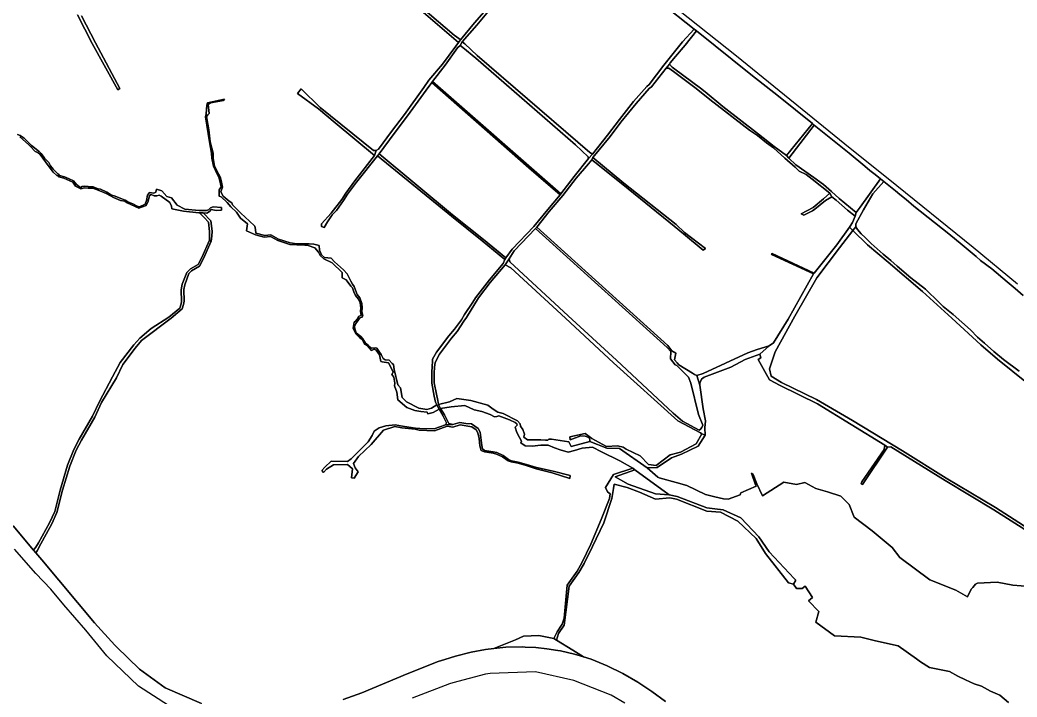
# Model space of a CAD drawing. Extents: x 548434 to 553028, y 1835063 to 1842282.
# Drawn here: x 549653 to 550868, y 1840536 to 1841361 of the extents above; entities that cross this region are included whole.
import ezdxf

# ---------------------------------------------------------------- set-up
doc = ezdxf.new("R2010")
doc.units = 0
doc.layers.add('Level 16', color=7, linetype='Continuous')
doc.layers.add('Level 23', color=7, linetype='Continuous')

msp = doc.modelspace()

# ---------------------------------------------------------------- linework, layer by layer
at = {"layer": 'Level 16'}
for points in [[(549590.34, 1842080.72), (549689.33, 1842000), (549743.71, 1841954.97), (549853.1, 1841859.96), (550014.42, 1841724.51), (550204.08, 1841572.5), (550314.6, 1841485.03), (550337.63, 1841466.92), (550526.39, 1841317.04), (550664.92, 1841204.56), (550710.99, 1841167.64), (550814.61, 1841084.02), (550868.57, 1841039.41)], [(550875.8, 1841025.12), (550865.81, 1841033.63), (550856.26, 1841041.61), (550837.33, 1841057.66), (550823.72, 1841067.68), (550818.3, 1841072.57), (550801.44, 1841086.83), (550784.87, 1841100.27), (550742.25, 1841134.03), (550733.09, 1841142.27), (550725.13, 1841148.35), (550719.84, 1841152.82), (550705.92, 1841163.92), (550701.64, 1841167.37), (550695.25, 1841172.62), (550688.88, 1841177.54), (550682.68, 1841182.55), (550663.5, 1841198.58), (550620.94, 1841232.83), (550618.67, 1841234.77), (550577.45, 1841267.99), (550543.92, 1841294.53), (550477.61, 1841347.61), (550474.79, 1841349.81), (550310.66, 1841479.88)]]:
    msp.add_lwpolyline(points, dxfattribs=at)
at = {"layer": 'Level 23'}
for points in [[(549590.34, 1842080.72), (549689.33, 1842000), (549743.71, 1841954.97), (549853.1, 1841859.96), (550014.42, 1841724.51), (550204.08, 1841572.5), (550314.6, 1841485.03), (550337.63, 1841466.92), (550526.39, 1841317.04), (550664.92, 1841204.56), (550710.99, 1841167.64), (550814.61, 1841084.02), (550868.57, 1841039.41)], [(550875.8, 1841025.12), (550865.81, 1841033.63), (550856.26, 1841041.61), (550837.33, 1841057.66), (550823.72, 1841067.68), (550818.3, 1841072.57), (550801.44, 1841086.83), (550784.87, 1841100.27), (550742.25, 1841134.03), (550733.09, 1841142.27), (550725.13, 1841148.35), (550719.84, 1841152.82), (550705.92, 1841163.92), (550701.64, 1841167.37), (550695.25, 1841172.62), (550688.88, 1841177.54), (550682.68, 1841182.55), (550663.5, 1841198.58), (550620.94, 1841232.83), (550618.67, 1841234.77), (550577.45, 1841267.99), (550543.92, 1841294.53), (550477.61, 1841347.61), (550474.79, 1841349.81), (550310.66, 1841479.88)], [(550107.83, 1841401.95), (550187.46, 1841333.35), (550184.16, 1841329.12), (550167.86, 1841307.06), (550151.46, 1841287.42), (550145.21, 1841278.44), (550121.52, 1841245.54), (550105.97, 1841224.96), (550090.08, 1841203.52), (550087.24, 1841201.74), (550084.07, 1841201.95), (550018.69, 1841254.16), (549995.62, 1841277.14), (549991.16, 1841271.21), (550017.04, 1841252.42), (550037.08, 1841235.65), (550085.29, 1841195.6), (550061.1, 1841164.91), (550049.96, 1841149.87), (550045.11, 1841142.28), (550032.16, 1841125.64), (550020.53, 1841112.37), (550020.62, 1841109.21), (550023.88, 1841107.9), (550027.74, 1841114.93), (550033.44, 1841123.57), (550038.89, 1841128.53), (550047.23, 1841140.73), (550052.05, 1841148.76), (550063.23, 1841163.41), (550088.77, 1841195.33), (550179.03, 1841121.82), (550216.44, 1841091.66), (550243.83, 1841069.12), (550241.84, 1841064.3), (550225.34, 1841044.15), (550208.21, 1841022.2), (550204.8, 1841016.93), (550194.58, 1841001.93), (550191.29, 1840995.65), (550182.45, 1840984.18), (550175.61, 1840975.97), (550160.85, 1840955.95), (550155.98, 1840947.35), (550155.92, 1840944.55), (550155.28, 1840939.11), (550154.82, 1840931.2), (550155.16, 1840918.24), (550158, 1840902.46), (550159.56, 1840895.12), (550161.18, 1840891.74), (550154.38, 1840887.73), (550148.89, 1840886.33), (550138.95, 1840887.96), (550124.07, 1840895.7), (550118.79, 1840900.67), (550116.7, 1840912.47), (550113.54, 1840916.31), (550108.91, 1840934.86), (550108.3, 1840940.97), (550106.59, 1840942.34), (550103.07, 1840946.28), (550098.22, 1840946.52), (550095.57, 1840948.32), (550093.15, 1840953.07), (550091.25, 1840956.09), (550087.77, 1840961.12), (550086.29, 1840961.41), (550081.49, 1840960.96), (550077.5, 1840964.57), (550074.31, 1840966.99), (550071, 1840972.28), (550068.24, 1840975.06), (550063.05, 1840979.14), (550062.21, 1840980.66), (550061.03, 1840984.59), (550060.86, 1840987.14), (550062.25, 1840990.95), (550064.62, 1840994.18), (550067.09, 1840997.91), (550069.92, 1840998.6), (550070.5, 1841000), (550070.77, 1841000.66), (550069.68, 1841005.12), (550069.94, 1841010.25), (550069.84, 1841015.51), (550067.34, 1841022.32), (550064.01, 1841026.37), (550060.26, 1841036), (550058.25, 1841038.83), (550056.07, 1841042.45), (550051.91, 1841051.6), (550047.23, 1841056.53), (550036.55, 1841066.14), (550032.38, 1841070.45), (550024.14, 1841071.55), (550020.67, 1841074.77), (550018.03, 1841080.28), (550017.75, 1841086.14), (550011.32, 1841087.67), (550005.52, 1841088.24), (550000, 1841088.24), (549990.43, 1841088.24), (549982.26, 1841089.2), (549967.95, 1841093.77), (549958.61, 1841099.16), (549951.32, 1841098.32), (549940.65, 1841101.22), (549940.06, 1841105.69), (549939.12, 1841109.69), (549932.48, 1841115.99), (549927.72, 1841120.12), (549921.88, 1841125.78), (549912.15, 1841135.7), (549911.39, 1841137.95), (549907.82, 1841139.93), (549900.73, 1841146.23), (549898, 1841151.46), (549900.06, 1841157.02), (549898.18, 1841165.25), (549896.82, 1841169.75), (549894.89, 1841173.51), (549890.29, 1841182.75), (549888.56, 1841192.65), (549888.5, 1841198.44), (549885.01, 1841212.56), (549883.27, 1841227.07), (549880.22, 1841243.12), (549882.09, 1841245.27), (549883.51, 1841246.94), (549882.53, 1841257.97), (549885.37, 1841259.76), (549901.26, 1841262.65), (549902.11, 1841264.38), (549881.58, 1841260.11), (549880.69, 1841257.13), (549880.07, 1841246.35), (549879.15, 1841243.02), (549883.83, 1841212.39), (549886.54, 1841198.43), (549886.85, 1841192.38), (549888.96, 1841182.78), (549893.44, 1841172.9), (549895.26, 1841169.35), (549896.77, 1841164.87), (549898.04, 1841157.69), (549895.75, 1841153.94), (549895.76, 1841146.24), (549898.07, 1841145.35), (549905.69, 1841138.3), (549910.04, 1841133.31), (549916.81, 1841126.57), (549921.88, 1841119.28), (549930.39, 1841112.56), (549929.23, 1841103.76), (549939.93, 1841098.97), (549950.55, 1841096.27), (549958.2, 1841096.97), (549967.38, 1841092.06), (549981.75, 1841087.42), (549990.48, 1841087.05), (550000, 1841086.47), (550004.34, 1841086.21), (550012.4, 1841083.39), (550016.79, 1841077.88), (550018.82, 1841073.96), (550023.48, 1841069.68), (550033.6, 1841064.89), (550045.68, 1841053.02), (550045.64, 1841046.68), (550050.42, 1841044.17), (550056.13, 1841036.6), (550058.1, 1841034.29), (550060.11, 1841029.43), (550061.9, 1841024.92), (550065.44, 1841020.45), (550067.58, 1841015.98), (550068.41, 1841010.14), (550067.92, 1841005.49), (550068.78, 1841000.9), (550066.56, 1841000), (550065.74, 1840999.67), (550064.4, 1840996.62), (550062.11, 1840993.91), (550060.25, 1840992.52), (550059.08, 1840985.25), (550062.17, 1840978.33), (550066.97, 1840974.08), (550069.99, 1840971.55), (550073.04, 1840965.95), (550076.74, 1840963.73), (550081.6, 1840958.1), (550084.76, 1840959.72), (550087.31, 1840958.66), (550091.17, 1840952.63), (550092.97, 1840944.49), (550094.36, 1840944.46), (550102.36, 1840942.99), (550104.45, 1840938.44), (550107.88, 1840931.87), (550106.2, 1840928.7), (550108.73, 1840925.48), (550109.96, 1840918.48), (550109.47, 1840915.05), (550112.35, 1840907.48), (550113.57, 1840897.93), (550124.61, 1840888.74), (550134.24, 1840885.14), (550141.68, 1840883.86), (550149.42, 1840882.88), (550150.21, 1840880.78), (550156.55, 1840882.38), (550163.76, 1840886.51), (550168.78, 1840878.25), (550172.68, 1840869.77), (550171.75, 1840867.31), (550157.89, 1840862.6), (550140.52, 1840863.18), (550134.88, 1840863.61), (550119.26, 1840865.68), (550110.48, 1840867.47), (550099.1, 1840866.47), (550090.68, 1840863.84), (550084.61, 1840859.61), (550082.36, 1840854.56), (550077.29, 1840846.79), (550056.55, 1840826.15), (550052.18, 1840823), (550032.44, 1840823.07), (550024.66, 1840815.99), (550020.8, 1840811.71), (550022.98, 1840809.61), (550026.79, 1840813.44), (550034.98, 1840818.65), (550052.3, 1840819), (550058.37, 1840814.01), (550056.89, 1840802.82), (550060.24, 1840802.56), (550065.07, 1840810.27), (550061.42, 1840814.92), (550059.42, 1840820.58), (550065.47, 1840828.8), (550080.97, 1840843.73), (550095.91, 1840861.08), (550109.98, 1840865.29), (550118.36, 1840863.83), (550134.56, 1840862.11), (550139.73, 1840860.82), (550158.3, 1840860.38), (550173.8, 1840865.96), (550180.71, 1840864.81), (550189.31, 1840867.43), (550203.58, 1840864.91), (550209.03, 1840861.28), (550211.01, 1840857.61), (550212.52, 1840851.04), (550213.33, 1840841.98), (550214.98, 1840836.32), (550219.16, 1840834.71), (550229.74, 1840832.8), (550233.91, 1840831.88), (550241.06, 1840828.36), (550247.9, 1840823.6), (550251.66, 1840822.61), (550260.27, 1840820.89), (550270.02, 1840818.04), (550282.01, 1840814.07), (550301.42, 1840808.88), (550323.31, 1840802.29), (550323.73, 1840805.7), (550302.77, 1840810.89), (550282.35, 1840815.58), (550270.43, 1840819.17), (550260.27, 1840821.94), (550251.87, 1840823.61), (550248.57, 1840825.33), (550241.76, 1840830.01), (550234.26, 1840833.71), (550229.71, 1840834.71), (550219.23, 1840836.34), (550216.91, 1840838.24), (550216.1, 1840842.32), (550213.89, 1840858.39), (550211.42, 1840863), (550203.32, 1840868.88), (550196.29, 1840869.33), (550189.13, 1840870.27), (550180.46, 1840867.91), (550175.59, 1840869.06), (550170.5, 1840879.58), (550165.66, 1840887.34), (550178.49, 1840889.64), (550195.17, 1840890.94), (550206.4, 1840885.78), (550215.99, 1840883.72), (550225.93, 1840879.99), (550231.26, 1840877.16), (550234.03, 1840877.58), (550236.68, 1840878.54), (550249.7, 1840873.79), (550256.33, 1840870.49), (550258.53, 1840868.62), (550258.91, 1840867.06), (550256.67, 1840864.63), (550258.59, 1840858.32), (550261.66, 1840851.89), (550264.35, 1840847.4), (550263.28, 1840845.53), (550268.61, 1840842.11), (550277.12, 1840841.5), (550287.9, 1840842.88), (550296.58, 1840842.85), (550304.42, 1840839.49), (550311.34, 1840836.99), (550321.2, 1840834.19), (550328.67, 1840836.26), (550338.29, 1840839.11), (550350.72, 1840840.45), (550361.91, 1840834.64), (550384.15, 1840823.66), (550399.78, 1840814.75), (550376.54, 1840806.95), (550366.74, 1840791.1), (550368.97, 1840786.02), (550372.39, 1840783.52), (550371.65, 1840777.81), (550361.3, 1840752.18), (550348.65, 1840722.18), (550338.08, 1840699.97), (550332.2, 1840689.16), (550320.01, 1840672.07), (550316.04, 1840632.04), (550313.89, 1840624.41), (550307.82, 1840615.19), (550303.63, 1840607.16), (550285.29, 1840610.63), (550266.6, 1840609.77), (550256.88, 1840605.53), (550230.3259, 1840594.9555), (550220.4845, 1840593.9068), (550202.7393, 1840590.5663), (550183.7614, 1840585.7051), (550170.8461, 1840581.7159), (550162.8043, 1840578.9917), (550124.8228, 1840564.2321), (550069.7013, 1840541.1039), (550047.0476, 1840532.6705)], [(550226.16, 1841374.21), (550209.83, 1841354.61), (550192.12, 1841334.26), (550189.68, 1841329.67), (550186.32, 1841326.92), (550171.26, 1841305.97), (550155.65, 1841285.86), (550154.99, 1841284.6), (550147.91, 1841275.49), (550125.35, 1841244.04), (550108.99, 1841222.4), (550090.79, 1841197.82), (550088.77, 1841195.33), (550063.23, 1841163.41), (550052.05, 1841148.76), (550047.23, 1841140.73), (550038.89, 1841128.53), (550033.44, 1841123.57), (550027.74, 1841114.93), (550023.88, 1841107.9), (550020.62, 1841109.21), (550020.53, 1841112.37), (550032.16, 1841125.64), (550045.11, 1841142.28), (550049.96, 1841149.87), (550061.1, 1841164.91), (550085.29, 1841195.6), (550087.24, 1841201.74), (550090.08, 1841203.52), (550105.97, 1841224.96), (550121.52, 1841245.54), (550145.21, 1841278.44), (550151.46, 1841287.42), (550167.86, 1841307.06), (550184.16, 1841329.12), (550187.46, 1841333.35), (550189.88, 1841336.6), (550206.82, 1841357.53), (550232.99, 1841387.6)], [(550232.99, 1841387.6), (550206.82, 1841357.53), (550189.88, 1841336.6), (550188.05, 1841338.23), (550182.37, 1841342.51), (550133.05, 1841384.04)], [(549728.17, 1841366.1), (549745.16, 1841332.96), (549774.92, 1841277.55), (549772.3, 1841275.61), (549740.97, 1841332.16), (549723.06, 1841367.32)], [(549723.06, 1841367.32), (549740.97, 1841332.16), (549772.3, 1841275.61), (549774.92, 1841277.55), (549745.16, 1841332.96), (549728.17, 1841366.1)], [(549652.73, 1841218.43), (549663.29, 1841209.12), (549666.04, 1841206.53), (549671.62, 1841200.51), (549674.98, 1841199.52), (549677.77, 1841196.96), (549687.51, 1841183.57), (549693.69, 1841175.43), (549697.97, 1841171.55), (549699.77, 1841170.81), (549700.6, 1841169.53), (549706.63, 1841168.24), (549717.33, 1841163.24), (549720.86, 1841158.56), (549727.06, 1841154.91), (549731.7, 1841156.38), (549736.09, 1841155.79), (549741.82, 1841155.91), (549750.55, 1841152.65), (549757.89, 1841149.47), (549766.88, 1841144.39), (549775.45, 1841140.99), (549780.68, 1841139.94), (549783.51, 1841137.9), (549798.1, 1841131.46), (549806.88, 1841134.92), (549809.14, 1841140.28), (549810.85, 1841147.09), (549812.76, 1841148.04), (549816.77, 1841146.43), (549819.68, 1841146.5), (549822.74, 1841147.3), (549824.99, 1841146.06), (549835.86, 1841138.5), (549837.75, 1841133.87), (549838.26, 1841130.62), (549852.26, 1841127.73), (549871.08, 1841125.82), (549871.9858, 1841125.7944), (549877.44, 1841120.05), (549882.62, 1841114.59), (549884.22, 1841103.29), (549883.82, 1841092.59), (549874.84, 1841071.38), (549870.24, 1841062.84), (549861, 1841057.61), (549856.22, 1841053.13), (549850.75, 1841038.9), (549849.65, 1841032.19), (549850.03, 1841017.74), (549849.42, 1841014.77), (549847.9, 1841009.76), (549834.4, 1840998.63), (549812.79, 1840985), (549799.1, 1840973.08), (549791.72, 1840965.02), (549775.28, 1840943.38), (549765.98, 1840926), (549750.03, 1840895.86), (549741.54, 1840878.18), (549725.32, 1840849.87), (549718.73, 1840837.52), (549711.17, 1840818.36), (549701.87, 1840788.08), (549695.52, 1840761.84), (549688.94, 1840748.27), (549675.62, 1840723.63), (549672.56, 1840718.52), (549670.48, 1840715.88), (549669.5053, 1840714.8762), (549644.94, 1840744.38)], [(549650.01, 1841221.2), (549653.26, 1841220.2), (549658.3, 1841216.71), (549662.38, 1841212.78), (549665.28, 1841209.65), (549667.12, 1841207.92), (549674.63, 1841201.94), (549676.12, 1841200.84), (549679.03, 1841197.97), (549681.52, 1841194.73), (549683.12, 1841192.62), (549688.09, 1841187.18), (549690.4, 1841183.01), (549693.46, 1841178.9), (549695.87, 1841176.56), (549699.15, 1841173.49), (549700.74, 1841172.19), (549701.17, 1841171.55), (549707.48, 1841169.73), (549712.84, 1841167.22), (549718.11, 1841164.73), (549722.02, 1841160.26), (549727.18, 1841156.48), (549728.45, 1841157.79), (549731.82, 1841158.2), (549736.27, 1841157.84), (549742.35, 1841157.54), (549748.54, 1841155.18), (549751.13, 1841154.79), (549758.92, 1841151.07), (549764.73, 1841147.33), (549767.82, 1841146.46), (549777.25, 1841142.75), (549781.09, 1841141.34), (549784.43, 1841139.33), (549790.56, 1841137.03), (549795.95, 1841133.99), (549798.76, 1841133.31), (549805.74, 1841136.39), (549807.06, 1841140.74), (549808.33, 1841147.55), (549810.7, 1841150.68), (549816.03, 1841149.87), (549818.52, 1841150.91), (549819.56, 1841154.82), (549825.83, 1841152.6), (549831.83, 1841145.91), (549837.57, 1841144.19), (549844.71, 1841135.1), (549853.8, 1841130.48), (549871.33, 1841128.61), (549880.42, 1841128.61), (549882.9, 1841129.57), (549885.37, 1841131.87), (549888.39, 1841133), (549898.5, 1841132.32), (549898.68, 1841129.12), (549891.95, 1841128.75), (549886.11, 1841129.77), (549884.15, 1841127.29), (549880.64, 1841125.55), (549876.2361, 1841125.6744), (549871.9858, 1841125.7944), (549871.08, 1841125.82), (549852.26, 1841127.73), (549838.26, 1841130.62), (549837.75, 1841133.87), (549835.86, 1841138.5), (549824.99, 1841146.06), (549822.74, 1841147.3), (549819.68, 1841146.5), (549816.77, 1841146.43), (549812.76, 1841148.04), (549810.85, 1841147.09), (549809.14, 1841140.28), (549806.88, 1841134.92), (549798.1, 1841131.46), (549783.51, 1841137.9), (549780.68, 1841139.94), (549775.45, 1841140.99), (549766.88, 1841144.39), (549757.89, 1841149.47), (549750.55, 1841152.65), (549741.82, 1841155.91), (549736.09, 1841155.79), (549731.7, 1841156.38), (549727.06, 1841154.91), (549720.86, 1841158.56), (549717.33, 1841163.24), (549706.63, 1841168.24), (549700.6, 1841169.53), (549699.77, 1841170.81), (549697.97, 1841171.55), (549693.69, 1841175.43), (549687.51, 1841183.57), (549677.77, 1841196.96), (549674.98, 1841199.52), (549671.62, 1841200.51), (549666.04, 1841206.53), (549663.29, 1841209.12), (549652.73, 1841218.43)], [(549874.16, 1840527.77), (549830.05, 1840546.85), (549798.77, 1840569.67), (549770.77, 1840597.08), (549768.8272, 1840599.1965), (549743.92, 1840626.33), (549679.56, 1840702.8), (549672.2492, 1840711.5806), (549673.94, 1840714.12), (549678.53, 1840722.31), (549680.42, 1840726.3), (549691.79, 1840747), (549697.87, 1840760.67), (549704.91, 1840787.7), (549713.84, 1840817.17), (549721.7, 1840836.69), (549727.83, 1840848.73), (549744.12, 1840876.75), (549752.36, 1840894.59), (549770.68, 1840924.79), (549778.25, 1840941.1), (549793.43, 1840961.07), (549800.99, 1840970.29), (549837.33, 1840997.46), (549850.69, 1841008.72), (549852.5, 1841014.28), (549853.18, 1841018.4), (549852.88, 1841032.49), (549853.87, 1841038.04), (549858.84, 1841052.11), (549862.12, 1841055.33), (549871.95, 1841060.68), (549876.58, 1841070.15), (549886.14, 1841091.5), (549887.0057, 1841097.5017), (549887.2279, 1841103.4455), (549885.456, 1841115.9598), (549876.2361, 1841125.6744), (549880.64, 1841125.55), (549884.15, 1841127.29), (549886.11, 1841129.77), (549891.95, 1841128.75), (549898.68, 1841129.12), (549898.5, 1841132.32), (549888.39, 1841133), (549885.37, 1841131.87), (549882.9, 1841129.57), (549880.42, 1841128.61), (549871.33, 1841128.61), (549853.8, 1841130.48), (549844.71, 1841135.1), (549837.57, 1841144.19), (549831.83, 1841145.91), (549825.83, 1841152.6), (549819.56, 1841154.82), (549818.52, 1841150.91), (549816.03, 1841149.87), (549810.7, 1841150.68), (549808.33, 1841147.55), (549807.06, 1841140.74), (549805.74, 1841136.39), (549798.76, 1841133.31), (549795.95, 1841133.99), (549790.56, 1841137.03), (549784.43, 1841139.33), (549781.09, 1841141.34), (549777.25, 1841142.75), (549767.82, 1841146.46), (549764.73, 1841147.33), (549758.92, 1841151.07), (549751.13, 1841154.79), (549748.54, 1841155.18), (549742.35, 1841157.54), (549736.27, 1841157.84), (549731.82, 1841158.2), (549728.45, 1841157.79), (549727.18, 1841156.48), (549722.02, 1841160.26), (549718.11, 1841164.73), (549712.84, 1841167.22), (549707.48, 1841169.73), (549701.17, 1841171.55), (549700.74, 1841172.19), (549699.15, 1841173.49), (549695.87, 1841176.56), (549693.46, 1841178.9), (549690.4, 1841183.01), (549688.09, 1841187.18), (549683.12, 1841192.62), (549681.52, 1841194.73), (549679.03, 1841197.97), (549676.12, 1841200.84), (549674.63, 1841201.94), (549667.12, 1841207.92), (549665.28, 1841209.65), (549662.38, 1841212.78), (549658.3, 1841216.71), (549653.26, 1841220.2), (549650.01, 1841221.2)], [(550870.8, 1840932.86), (550851.71, 1840947.18), (550839.65, 1840956.87), (550828.59, 1840966.93), (550820.09, 1840974.54), (550811.36, 1840983.37), (550790.39, 1841002.15), (550778.29, 1841011.9), (550773.17, 1841016.55), (550756.43, 1841032.68), (550738.88, 1841046.75), (550722.04, 1841060.88), (550714.39, 1841067.84), (550704.87, 1841075.66), (550690.19, 1841088.48), (550683.25, 1841095.74), (550678.26, 1841100.34), (550673.76, 1841105.56), (550671.55, 1841108.92), (550671.54, 1841112.42), (550681, 1841129.68), (550692.56, 1841148.83), (550705.92, 1841163.92), (550719.84, 1841152.82), (550725.13, 1841148.35), (550733.09, 1841142.27), (550742.25, 1841134.03), (550784.87, 1841100.27), (550801.44, 1841086.83), (550818.3, 1841072.57), (550823.72, 1841067.68), (550837.33, 1841057.66), (550856.26, 1841041.61), (550865.81, 1841033.63), (550875.8, 1841025.12)], [(550882.15, 1840737.23), (550839.74, 1840763.75), (550780.66, 1840799.54), (550714.13, 1840840.8), (550710.26, 1840840.31), (550706.9, 1840842.7), (550624.87, 1840893.17), (550579.35, 1840915.3), (550566.45, 1840922.53), (550560.73, 1840932.48), (550552.75, 1840947), (550555.75, 1840949.21), (550554.81, 1840953.79), (550566.25, 1840963.79), (550571.29, 1840967.47), (550589.14, 1840996.42), (550619.94, 1841051.47), (550620.7, 1841052.31), (550648.59, 1841086.79), (550664.1232, 1841108.3179), (550668.03, 1841104.39), (550651.64, 1841083.32), (550624.3, 1841046.47), (550597.34, 1841000), (550573.17, 1840956.39), (550566.29, 1840935.73), (550568.63, 1840926.99), (550581.02, 1840919.04), (550623.58, 1840898.57), (550667.44, 1840872.9), (550728.6, 1840835.78), (550781.82, 1840802.7), (550841.68, 1840766.78), (550905.7, 1840725.87)], [(550905.7, 1840725.87), (550841.68, 1840766.78), (550781.82, 1840802.7), (550728.6, 1840835.78), (550667.44, 1840872.9), (550623.58, 1840898.57), (550581.02, 1840919.04), (550568.63, 1840926.99), (550566.29, 1840935.73), (550573.17, 1840956.39), (550597.34, 1841000), (550624.3, 1841046.47), (550651.64, 1841083.32), (550668.03, 1841104.39), (550686.02, 1841086.88), (550710.91, 1841065.57), (550752.87, 1841030.04), (550788.59, 1840997.69), (550823.88, 1840964.85), (550844.52, 1840947.5), (550914.85, 1840890.69)], [(550914.85, 1840890.69), (550844.52, 1840947.5), (550823.88, 1840964.85), (550788.59, 1840997.69), (550752.87, 1841030.04), (550710.91, 1841065.57), (550686.02, 1841086.88), (550668.03, 1841104.39), (550671.55, 1841108.92), (550673.76, 1841105.56), (550678.26, 1841100.34), (550683.25, 1841095.74), (550690.19, 1841088.48), (550704.87, 1841075.66), (550714.39, 1841067.84), (550722.04, 1841060.88), (550738.88, 1841046.75), (550756.43, 1841032.68), (550773.17, 1841016.55), (550778.29, 1841011.9), (550790.39, 1841002.15), (550811.36, 1840983.37), (550820.09, 1840974.54), (550828.59, 1840966.93), (550839.65, 1840956.87), (550851.71, 1840947.18), (550870.8, 1840932.86)], [(550883.18, 1840670.63), (550863.13, 1840672.16), (550844.01, 1840675.68), (550819.88, 1840674.53), (550817.43, 1840673.18), (550814.24, 1840669.38), (550812.16, 1840667.09), (550807.94, 1840657.81), (550793.6, 1840666.04), (550761.83, 1840678.79), (550725.49, 1840705.76), (550716.09, 1840717.98), (550691.64, 1840738.31), (550669.48, 1840755.04), (550663.55, 1840770.22), (550653.29, 1840780.5), (550637.33, 1840785.86), (550622.76, 1840789.9), (550609.7, 1840797.2), (550599.56, 1840794.94), (550583.84, 1840797.71), (550557.99, 1840780.83), (550551.15, 1840795.77), (550546.63, 1840806.99), (550544.35, 1840808.45), (550549.59, 1840794.19), (550550.13, 1840792.82), (550531.48, 1840784.65), (550530.62, 1840782.07), (550516.12, 1840776.81), (550510.21, 1840777.19), (550500, 1840779.72), (550488.49, 1840782.58), (550465.89, 1840793.72), (550452.83, 1840797.31), (550431.88, 1840802.93), (550430.19, 1840803.75), (550417.21, 1840815.24), (550429.54, 1840815.44), (550447.07, 1840827.39), (550459.24, 1840831.63), (550479.52, 1840841.44), (550488.04, 1840855.04), (550487.85, 1840863.72), (550488.3, 1840872.54), (550485.49, 1840886.86), (550481.63, 1840915.86), (550481.65, 1840918.46), (550483.49, 1840923), (550486.83, 1840925.44), (550519.19, 1840937.68), (550536.9, 1840947.07), (550554.81, 1840953.79), (550555.75, 1840949.21), (550552.75, 1840947), (550560.73, 1840932.48), (550566.45, 1840922.53), (550579.35, 1840915.3), (550624.87, 1840893.17), (550706.9, 1840842.7), (550706.39, 1840837.52), (550678.97, 1840798.16), (550678.3, 1840796.13), (550679.72, 1840794.62), (550710.26, 1840840.31), (550714.13, 1840840.8), (550780.66, 1840799.54), (550839.74, 1840763.75), (550882.15, 1840737.23)], [(550857.92, 1840529.14), (550847.35, 1840538.21), (550835.68, 1840543), (550824.92, 1840549.02), (550815.7, 1840551.69), (550805.28, 1840556.78), (550796.07, 1840561.39), (550785.89, 1840566.97), (550761.64, 1840571.82), (550750.49, 1840578.62), (550745.8, 1840582.35), (550723.07, 1840598.01), (550695.49, 1840604.17), (550677.67, 1840608.56), (550645.7, 1840610.32), (550623.03, 1840626.98), (550626.43, 1840639.85), (550614.03, 1840653.05), (550618.75, 1840657.29), (550610.08, 1840670.81), (550606.34, 1840668.19), (550599.43, 1840667.86), (550595.66, 1840673.37), (550598.36, 1840678.04), (550596.56, 1840680.37), (550565.92, 1840712.62), (550553.36, 1840730.93), (550531.33, 1840754.17), (550509.99, 1840763.97), (550500, 1840765.13), (550489.95, 1840766.3), (550454.14, 1840780.29), (550444.29, 1840782.4), (550402.49, 1840812.71), (550399.78, 1840814.75), (550384.15, 1840823.66), (550361.91, 1840834.64), (550350.72, 1840840.45), (550338.29, 1840839.11), (550328.67, 1840836.26), (550321.2, 1840834.19), (550311.34, 1840836.99), (550304.42, 1840839.49), (550296.58, 1840842.85), (550287.9, 1840842.88), (550277.12, 1840841.5), (550268.61, 1840842.11), (550263.28, 1840845.53), (550264.35, 1840847.4), (550261.66, 1840851.89), (550258.59, 1840858.32), (550256.67, 1840864.63), (550258.91, 1840867.06), (550258.53, 1840868.62), (550256.33, 1840870.49), (550249.7, 1840873.79), (550236.68, 1840878.54), (550234.03, 1840877.58), (550231.26, 1840877.16), (550225.93, 1840879.99), (550215.99, 1840883.72), (550206.4, 1840885.78), (550195.17, 1840890.94), (550178.49, 1840889.64), (550165.66, 1840887.34), (550163.27, 1840892.41), (550176.6, 1840895.37), (550185.35, 1840899.41), (550202.42, 1840897.29), (550223.22, 1840891.37), (550229.68, 1840886.44), (550235.43, 1840883.11), (550242.06, 1840881.18), (550259.52, 1840872.24), (550262.71, 1840868.63), (550263.17, 1840866.02), (550265.88, 1840861.91), (550267.77, 1840856.32), (550267.05, 1840852.67), (550271.48, 1840849.37), (550281.6, 1840849.16), (550287.79, 1840849.25), (550293.36, 1840848.75), (550296.22, 1840848.69), (550297.67, 1840850.23), (550300.86, 1840850), (550321.79, 1840846.73), (550324.62, 1840841.27), (550347.54, 1840847.29), (550368.31, 1840839.12), (550383.53, 1840838.69), (550417.21, 1840815.24), (550430.19, 1840803.75), (550431.88, 1840802.93), (550452.83, 1840797.31), (550465.89, 1840793.72), (550488.49, 1840782.58), (550500, 1840779.72), (550510.21, 1840777.19), (550516.12, 1840776.81), (550530.62, 1840782.07), (550531.48, 1840784.65), (550550.13, 1840792.82), (550549.59, 1840794.19), (550544.35, 1840808.45), (550546.63, 1840806.99), (550551.15, 1840795.77), (550557.99, 1840780.83), (550583.84, 1840797.71), (550599.56, 1840794.94), (550609.7, 1840797.2), (550622.76, 1840789.9), (550637.33, 1840785.86), (550653.29, 1840780.5), (550663.55, 1840770.22), (550669.48, 1840755.04), (550691.64, 1840738.31), (550716.09, 1840717.98), (550725.49, 1840705.76), (550761.83, 1840678.79), (550793.6, 1840666.04), (550807.94, 1840657.81), (550812.16, 1840667.09), (550814.24, 1840669.38), (550817.43, 1840673.18), (550819.88, 1840674.53), (550844.01, 1840675.68), (550863.13, 1840672.16), (550883.18, 1840670.63)], [(550439.7331, 1840530.5148), (550423.1169, 1840542.5178), (550405.84, 1840553.9561), (550387.9192, 1840564.4435), (550368.6834, 1840573.9643), (550349.176, 1840581.7673), (550339.6751, 1840584.7113), (550326.81, 1840592.94), (550306.85, 1840605.19), (550309.45, 1840613.28), (550316.17, 1840623.47), (550322.38, 1840670.87), (550334.01, 1840687.65), (550340.57, 1840698.69), (550350.58, 1840719.15), (550364.5, 1840748.03), (550374.42, 1840777.85), (550376.3, 1840789.8), (550377.18, 1840795.07), (550392.9, 1840791), (550408.07, 1840785.37), (550427.35, 1840776.98), (550444.91, 1840778.71), (550453, 1840777.01), (550490.06, 1840762.48), (550506.69, 1840761.12), (550527.82, 1840750.17), (550550.21, 1840728.86), (550561.43, 1840710.78), (550589.77, 1840674.84), (550595.66, 1840673.37), (550599.43, 1840667.86), (550606.34, 1840668.19), (550610.08, 1840670.81), (550618.75, 1840657.29), (550614.03, 1840653.05), (550626.43, 1840639.85), (550623.03, 1840626.98), (550645.7, 1840610.32), (550677.67, 1840608.56), (550695.49, 1840604.17), (550723.07, 1840598.01), (550745.8, 1840582.35), (550750.49, 1840578.62), (550761.64, 1840571.82), (550785.89, 1840566.97), (550796.07, 1840561.39), (550805.28, 1840556.78), (550815.7, 1840551.69), (550824.92, 1840549.02), (550835.68, 1840543), (550847.35, 1840538.21), (550857.92, 1840529.14)], [(549644.94, 1840744.38), (549669.5053, 1840714.8762), (549672.2492, 1840711.5806), (549679.56, 1840702.8), (549743.92, 1840626.33), (549768.8272, 1840599.1965), (549770.77, 1840597.08), (549798.77, 1840569.67), (549830.05, 1840546.85), (549874.16, 1840527.77)], [(549852.53, 1840513.86), (549797.62, 1840549.18), (549758.84, 1840585.96), (549733.22, 1840617.18), (549706.37, 1840648.32), (549690.7095, 1840667.2271), (549672.47, 1840686.15), (549646.47, 1840716.04)], [(550047.0476, 1840532.6705), (550069.7013, 1840541.1039), (550124.8228, 1840564.2321), (550162.8043, 1840578.9917), (550170.8461, 1840581.7159), (550183.7614, 1840585.7051), (550202.7393, 1840590.5663), (550220.4845, 1840593.9068), (550230.3259, 1840594.9555), (550244.9627, 1840596.5153), (550265.5785, 1840596.9168), (550268.8283, 1840596.7571), (550281.8324, 1840596.118), (550295.1612, 1840594.7237), (550308.3923, 1840592.5566), (550311.8236, 1840591.9946), (550328.9945, 1840588.0208), (550339.6751, 1840584.7113), (550349.176, 1840581.7673), (550368.6834, 1840573.9643), (550387.9192, 1840564.4435), (550405.84, 1840553.9561), (550423.1169, 1840542.5178), (550439.7331, 1840530.5148)], [(550389.9711, 1840528.4833), (550373.3655, 1840538.201), (550328.0794, 1840556.0587), (550281.1811, 1840566.4316), (550226.0057, 1840564.3661), (550220.2105, 1840563.4618), (550180.3982, 1840553.1716), (550176.3773, 1840551.8095), (550130.8726, 1840534.21)]]:
    msp.add_lwpolyline(points, dxfattribs=at)
for points in [[(550189.88, 1841336.6), (550187.46, 1841333.35), (550107.83, 1841401.95), (550029.34, 1841469.05), (550026.23, 1841471.07), (550027.07, 1841476.94), (550029.43, 1841474.16), (550109.85, 1841404.51), (550133.05, 1841384.04), (550182.37, 1841342.51), (550188.05, 1841338.23)], [(550310.66, 1841479.88), (550474.79, 1841349.81), (550460.54, 1841334.16), (550437.53, 1841305.71), (550419.85, 1841282.2), (550417.07, 1841279.74), (550400.83, 1841261.54), (550383.66, 1841239.77), (550369.23, 1841220.63), (550350.83, 1841197.42), (550347.45, 1841199.53), (550332.87, 1841211.9), (550210.41, 1841317.75), (550195.08, 1841331.92), (550192.12, 1841334.26), (550209.83, 1841354.61), (550226.16, 1841374.21), (550235.24, 1841384.87), (550260.59, 1841415.15), (550266.25, 1841422.07), (550279.49, 1841437.91)], [(550445.43, 1841308.49), (550444.59, 1841307.14), (550440.74, 1841302.09), (550422.56, 1841279.48), (550419.9, 1841277.53), (550403.83, 1841259.12), (550385.13, 1841236.37), (550372.18, 1841218.73), (550351.27, 1841193.21), (550349.77, 1841190.29), (550345.81, 1841185.42), (550330.69, 1841168.11), (550314.48, 1841147.09), (550298.15, 1841127.58), (550283.09, 1841108.59), (550281.15, 1841106.58), (550255.36, 1841079.44), (550249.16, 1841069.65), (550244.21, 1841062.29), (550226.06, 1841040.78), (550211.95, 1841022.45), (550197.2, 1840998.41), (550193.89, 1840993.73), (550185.64, 1840981.28), (550178.81, 1840972.94), (550164.15, 1840953.49), (550159.13, 1840943.64), (550158.22, 1840937.93), (550157.99, 1840930.32), (550157.89, 1840918.83), (550160.7, 1840904.88), (550162.21, 1840897.11), (550163.27, 1840892.41), (550165.66, 1840887.34), (550170.5, 1840879.58), (550175.59, 1840869.06), (550180.46, 1840867.91), (550171.75, 1840867.31), (550172.68, 1840869.77), (550168.78, 1840878.25), (550163.76, 1840886.51), (550161.18, 1840891.74), (550159.56, 1840895.12), (550158, 1840902.46), (550155.16, 1840918.24), (550154.82, 1840931.2), (550155.28, 1840939.11), (550155.92, 1840944.55), (550155.98, 1840947.35), (550160.85, 1840955.95), (550175.61, 1840975.97), (550182.45, 1840984.18), (550191.29, 1840995.65), (550194.58, 1841001.93), (550204.8, 1841016.93), (550208.21, 1841022.2), (550225.34, 1841044.15), (550241.84, 1841064.3), (550243.83, 1841069.12), (550245.32, 1841071.18), (550253.01, 1841081.46), (550279.19, 1841109.23), (550296.23, 1841129.72), (550311.39, 1841147.76), (550312.22, 1841148.92), (550328.46, 1841170.09), (550346.03, 1841192.15), (550350.83, 1841197.42), (550369.23, 1841220.63), (550383.66, 1841239.77), (550400.83, 1841261.54), (550417.07, 1841279.74), (550419.85, 1841282.2), (550437.53, 1841305.71), (550460.54, 1841334.16), (550474.79, 1841349.81), (550477.61, 1841347.61), (550463.7, 1841330.05), (550451.85, 1841316.43)], [(550477.61, 1841347.61), (550543.92, 1841294.53), (550577.45, 1841267.99), (550618.67, 1841234.77), (550587.17, 1841195.64), (550572.17, 1841206.89), (550553.13, 1841221.85), (550509.71, 1841255.29), (550488.04, 1841273.38), (550482.51, 1841277.67), (550450.95, 1841300.96), (550447.73, 1841303.48), (550444.59, 1841307.14), (550445.43, 1841308.49), (550451.85, 1841316.43), (550463.7, 1841330.05)], [(550189.68, 1841329.67), (550192.71, 1841327.54), (550208.47, 1841314.24), (550329.92, 1841208.78), (550345.57, 1841194.17), (550346.03, 1841192.15), (550328.46, 1841170.09), (550312.22, 1841148.92), (550155.65, 1841285.86), (550171.26, 1841305.97), (550186.32, 1841326.92)], [(550192.12, 1841334.26), (550195.08, 1841331.92), (550210.41, 1841317.75), (550332.87, 1841211.9), (550347.45, 1841199.53), (550350.83, 1841197.42), (550346.03, 1841192.15), (550345.57, 1841194.17), (550329.92, 1841208.78), (550208.47, 1841314.24), (550192.71, 1841327.54), (550189.68, 1841329.67)], [(550642.29, 1841145.17), (550647.55, 1841141.42), (550661.72, 1841128.92), (550670.77, 1841121.79), (550667.76, 1841114), (550664.94, 1841109.45), (550664.1232, 1841108.3179), (550648.59, 1841086.79), (550620.7, 1841052.31), (550569.53, 1841076.12), (550568.98, 1841075.19), (550619.94, 1841051.47), (550589.14, 1840996.42), (550571.29, 1840967.47), (550566.25, 1840963.79), (550551.47, 1840959.35), (550540.06, 1840955.31), (550485.48, 1840929.99), (550477.92, 1840927.65), (550475.21, 1840928.92), (550472.47, 1840930.35), (550455.92, 1840940.66), (550454.1, 1840943), (550450.58, 1840946.76), (550452.33, 1840954.99), (550447.59, 1840957.62), (550442.59, 1840964.07), (550283.09, 1841108.59), (550298.15, 1841127.58), (550314.48, 1841147.09), (550330.69, 1841168.11), (550345.81, 1841185.42), (550349.77, 1841190.29), (550353.8, 1841187.53), (550387.64, 1841160.48), (550450.34, 1841109.68), (550461.61, 1841100.11), (550485.54, 1841080.54), (550488.3, 1841082.39), (550463.05, 1841102.02), (550452.6, 1841111.63), (550389.03, 1841162.17), (550351.27, 1841193.21), (550372.18, 1841218.73), (550385.13, 1841236.37), (550403.83, 1841259.12), (550419.9, 1841277.53), (550422.56, 1841279.48), (550440.74, 1841302.09), (550441.18, 1841302.25), (550443.65, 1841302.01), (550449.59, 1841298.27), (550477, 1841277.24), (550493.8, 1841263.93), (550542.15, 1841226.42), (550551.88, 1841220.08), (550562.78, 1841211.3), (550571.16, 1841204.94), (550585.14, 1841192.32), (550597.91, 1841181.68), (550602.73, 1841176.77), (550611.1, 1841172.39), (550618.57, 1841166.81), (550639.79, 1841149.7), (550632.33, 1841142.96), (550619.81, 1841132.26), (550605.03, 1841124.73), (550608.36, 1841122.98), (550618.81, 1841128.3), (550621.52, 1841130.25), (550634.85, 1841140.96)], [(550589.89, 1841192.66), (550598.59, 1841184.46), (550620.39, 1841168.91), (550632.43, 1841160.2), (550642.19, 1841151.69), (550651.27, 1841143.51), (550658.14, 1841137.74), (550672.19, 1841126.42), (550670.77, 1841121.79), (550661.72, 1841128.92), (550647.55, 1841141.42), (550642.29, 1841145.17), (550639.79, 1841149.7), (550618.57, 1841166.81), (550611.1, 1841172.39), (550602.73, 1841176.77), (550597.91, 1841181.68), (550585.14, 1841192.32), (550571.16, 1841204.94), (550562.78, 1841211.3), (550551.88, 1841220.08), (550542.15, 1841226.42), (550493.8, 1841263.93), (550477, 1841277.24), (550449.59, 1841298.27), (550443.65, 1841302.01), (550441.18, 1841302.25), (550440.74, 1841302.09), (550444.59, 1841307.14), (550447.73, 1841303.48), (550450.95, 1841300.96), (550482.51, 1841277.67), (550488.04, 1841273.38), (550509.71, 1841255.29), (550553.13, 1841221.85), (550572.17, 1841206.89), (550587.17, 1841195.64)], [(550155.65, 1841285.86), (550312.22, 1841148.92), (550311.39, 1841147.76), (550273.14, 1841180.55), (550154.99, 1841284.6)], [(550087.24, 1841201.74), (550085.29, 1841195.6), (550037.08, 1841235.65), (550017.04, 1841252.42), (549991.16, 1841271.21), (549995.62, 1841277.14), (550018.69, 1841254.16), (550084.07, 1841201.95)], [(550154.99, 1841284.6), (550273.14, 1841180.55), (550311.39, 1841147.76), (550296.23, 1841129.72), (550279.19, 1841109.23), (550253.01, 1841081.46), (550245.32, 1841071.18), (550217.8, 1841093.35), (550180.24, 1841123.34), (550090.79, 1841197.82), (550108.99, 1841222.4), (550125.35, 1841244.04), (550147.91, 1841275.49)], [(550161.18, 1840891.74), (550163.76, 1840886.51), (550156.55, 1840882.38), (550150.21, 1840880.78), (550149.42, 1840882.88), (550141.68, 1840883.86), (550134.24, 1840885.14), (550124.61, 1840888.74), (550113.57, 1840897.93), (550112.35, 1840907.48), (550109.47, 1840915.05), (550109.96, 1840918.48), (550108.73, 1840925.48), (550106.2, 1840928.7), (550107.88, 1840931.87), (550104.45, 1840938.44), (550102.36, 1840942.99), (550094.36, 1840944.46), (550092.97, 1840944.49), (550091.17, 1840952.63), (550087.31, 1840958.66), (550084.76, 1840959.72), (550081.6, 1840958.1), (550076.74, 1840963.73), (550073.04, 1840965.95), (550069.99, 1840971.55), (550066.97, 1840974.08), (550062.17, 1840978.33), (550059.08, 1840985.25), (550060.25, 1840992.52), (550062.11, 1840993.91), (550064.4, 1840996.62), (550065.74, 1840999.67), (550066.56, 1841000), (550068.78, 1841000.9), (550067.92, 1841005.49), (550068.41, 1841010.14), (550067.58, 1841015.98), (550065.44, 1841020.45), (550061.9, 1841024.92), (550060.11, 1841029.43), (550058.1, 1841034.29), (550056.13, 1841036.6), (550050.42, 1841044.17), (550045.64, 1841046.68), (550045.68, 1841053.02), (550033.6, 1841064.89), (550023.48, 1841069.68), (550018.82, 1841073.96), (550016.79, 1841077.88), (550012.4, 1841083.39), (550004.34, 1841086.21), (550000, 1841086.47), (549990.48, 1841087.05), (549981.75, 1841087.42), (549967.38, 1841092.06), (549958.2, 1841096.97), (549950.55, 1841096.27), (549939.93, 1841098.97), (549929.23, 1841103.76), (549930.39, 1841112.56), (549921.88, 1841119.28), (549916.81, 1841126.57), (549910.04, 1841133.31), (549905.69, 1841138.3), (549898.07, 1841145.35), (549895.76, 1841146.24), (549895.75, 1841153.94), (549898.04, 1841157.69), (549896.77, 1841164.87), (549895.26, 1841169.35), (549893.44, 1841172.9), (549888.96, 1841182.78), (549886.85, 1841192.38), (549886.54, 1841198.43), (549883.83, 1841212.39), (549879.15, 1841243.02), (549880.07, 1841246.35), (549880.69, 1841257.13), (549881.58, 1841260.11), (549902.11, 1841264.38), (549901.26, 1841262.65), (549885.37, 1841259.76), (549882.53, 1841257.97), (549883.51, 1841246.94), (549882.09, 1841245.27), (549880.22, 1841243.12), (549883.27, 1841227.07), (549885.01, 1841212.56), (549888.5, 1841198.44), (549888.56, 1841192.65), (549890.29, 1841182.75), (549894.89, 1841173.51), (549896.82, 1841169.75), (549898.18, 1841165.25), (549900.06, 1841157.02), (549898, 1841151.46), (549900.73, 1841146.23), (549907.82, 1841139.93), (549911.39, 1841137.95), (549912.15, 1841135.7), (549921.88, 1841125.78), (549927.72, 1841120.12), (549932.48, 1841115.99), (549939.12, 1841109.69), (549940.06, 1841105.69), (549940.65, 1841101.22), (549951.32, 1841098.32), (549958.61, 1841099.16), (549967.95, 1841093.77), (549982.26, 1841089.2), (549990.43, 1841088.24), (550000, 1841088.24), (550005.52, 1841088.24), (550011.32, 1841087.67), (550017.75, 1841086.14), (550018.03, 1841080.28), (550020.67, 1841074.77), (550024.14, 1841071.55), (550032.38, 1841070.45), (550036.55, 1841066.14), (550047.23, 1841056.53), (550051.91, 1841051.6), (550056.07, 1841042.45), (550058.25, 1841038.83), (550060.26, 1841036), (550064.01, 1841026.37), (550067.34, 1841022.32), (550069.84, 1841015.51), (550069.94, 1841010.25), (550069.68, 1841005.12), (550070.77, 1841000.66), (550070.5, 1841000), (550069.92, 1840998.6), (550067.09, 1840997.91), (550064.62, 1840994.18), (550062.25, 1840990.95), (550060.86, 1840987.14), (550061.03, 1840984.59), (550062.21, 1840980.66), (550063.05, 1840979.14), (550068.24, 1840975.06), (550071, 1840972.28), (550074.31, 1840966.99), (550077.5, 1840964.57), (550081.49, 1840960.96), (550086.29, 1840961.41), (550087.77, 1840961.12), (550091.25, 1840956.09), (550093.15, 1840953.07), (550095.57, 1840948.32), (550098.22, 1840946.52), (550103.07, 1840946.28), (550106.59, 1840942.34), (550108.3, 1840940.97), (550108.91, 1840934.86), (550113.54, 1840916.31), (550116.7, 1840912.47), (550118.79, 1840900.67), (550124.07, 1840895.7), (550138.95, 1840887.96), (550148.89, 1840886.33), (550154.38, 1840887.73)], [(550620.94, 1841232.83), (550589.89, 1841192.66), (550587.17, 1841195.64), (550618.67, 1841234.77)], [(550620.94, 1841232.83), (550663.5, 1841198.58), (550682.68, 1841182.55), (550688.88, 1841177.54), (550695.25, 1841172.62), (550701.64, 1841167.37), (550676.88, 1841132.75), (550672.19, 1841126.42), (550658.14, 1841137.74), (550651.27, 1841143.51), (550642.19, 1841151.69), (550632.43, 1841160.2), (550620.39, 1841168.91), (550598.59, 1841184.46), (550589.89, 1841192.66)], [(550090.79, 1841197.82), (550180.24, 1841123.34), (550217.8, 1841093.35), (550245.32, 1841071.18), (550243.83, 1841069.12), (550216.44, 1841091.66), (550179.03, 1841121.82), (550088.77, 1841195.33)], [(550353.8, 1841187.53), (550349.77, 1841190.29), (550351.27, 1841193.21), (550389.03, 1841162.17), (550452.6, 1841111.63), (550463.05, 1841102.02), (550488.3, 1841082.39), (550485.54, 1841080.54), (550461.61, 1841100.11), (550450.34, 1841109.68), (550387.64, 1841160.48)], [(550701.64, 1841167.37), (550705.92, 1841163.92), (550692.56, 1841148.83), (550681, 1841129.68), (550671.54, 1841112.42), (550671.55, 1841108.92), (550668.03, 1841104.39), (550664.1232, 1841108.3179), (550664.94, 1841109.45), (550667.76, 1841114), (550670.77, 1841121.79), (550672.19, 1841126.42), (550676.88, 1841132.75)], [(550632.33, 1841142.96), (550639.79, 1841149.7), (550642.29, 1841145.17), (550634.85, 1841140.96), (550621.52, 1841130.25), (550618.81, 1841128.3), (550608.36, 1841122.98), (550605.03, 1841124.73), (550619.81, 1841132.26)], [(549876.2361, 1841125.6744), (549885.456, 1841115.9598), (549887.2279, 1841103.4455), (549887.0057, 1841097.5017), (549886.14, 1841091.5), (549883.82, 1841092.59), (549884.22, 1841103.29), (549882.62, 1841114.59), (549877.44, 1841120.05), (549871.9858, 1841125.7944)], [(550487.85, 1840863.72), (550488.04, 1840855.04), (550483.82, 1840856.54), (550482.2, 1840857.91), (550454.57, 1840872.57), (550376.28, 1840942.97), (550317.71, 1840997.69), (550251.13, 1841058.75), (550244.21, 1841062.29), (550249.16, 1841069.65), (550250.1, 1841066.3), (550321.08, 1841000.34), (550380.03, 1840946.13), (550449.22, 1840881.92), (550460.4, 1840872.03), (550480.71, 1840861.14), (550482.26, 1840862.03), (550483.85, 1840864.34), (550485.38, 1840867.2), (550480.11, 1840880.07), (550470.63, 1840918.34), (550467.88, 1840925.53), (550453.49, 1840939.8), (550451.33, 1840940.43), (550445.83, 1840948.12), (550446.05, 1840956.82), (550441.67, 1840961.92), (550281.15, 1841106.58), (550283.09, 1841108.59), (550442.59, 1840964.07), (550447.59, 1840957.62), (550452.33, 1840954.99), (550450.58, 1840946.76), (550454.1, 1840943), (550455.92, 1840940.66), (550472.47, 1840930.35), (550475.21, 1840928.92), (550477.92, 1840927.65), (550481.63, 1840915.86), (550485.49, 1840886.86), (550488.3, 1840872.54)], [(550281.15, 1841106.58), (550441.67, 1840961.92), (550446.05, 1840956.82), (550445.83, 1840948.12), (550451.33, 1840940.43), (550453.49, 1840939.8), (550467.88, 1840925.53), (550470.63, 1840918.34), (550480.11, 1840880.07), (550485.38, 1840867.2), (550483.85, 1840864.34), (550482.26, 1840862.03), (550480.71, 1840861.14), (550460.4, 1840872.03), (550449.22, 1840881.92), (550380.03, 1840946.13), (550321.08, 1841000.34), (550250.1, 1841066.3), (550249.16, 1841069.65), (550255.36, 1841079.44)], [(549883.82, 1841092.59), (549886.14, 1841091.5), (549876.58, 1841070.15), (549871.95, 1841060.68), (549862.12, 1841055.33), (549858.84, 1841052.11), (549853.87, 1841038.04), (549852.88, 1841032.49), (549853.18, 1841018.4), (549852.5, 1841014.28), (549850.69, 1841008.72), (549837.33, 1840997.46), (549800.99, 1840970.29), (549793.43, 1840961.07), (549778.25, 1840941.1), (549770.68, 1840924.79), (549752.36, 1840894.59), (549744.12, 1840876.75), (549727.83, 1840848.73), (549721.7, 1840836.69), (549713.84, 1840817.17), (549704.91, 1840787.7), (549697.87, 1840760.67), (549691.79, 1840747), (549680.42, 1840726.3), (549678.53, 1840722.31), (549673.94, 1840714.12), (549672.2492, 1840711.5806), (549669.5053, 1840714.8762), (549670.48, 1840715.88), (549672.56, 1840718.52), (549675.62, 1840723.63), (549688.94, 1840748.27), (549695.52, 1840761.84), (549701.87, 1840788.08), (549711.17, 1840818.36), (549718.73, 1840837.52), (549725.32, 1840849.87), (549741.54, 1840878.18), (549750.03, 1840895.86), (549765.98, 1840926), (549775.28, 1840943.38), (549791.72, 1840965.02), (549799.1, 1840973.08), (549812.79, 1840985), (549834.4, 1840998.63), (549847.9, 1841009.76), (549849.42, 1841014.77), (549850.03, 1841017.74), (549849.65, 1841032.19), (549850.75, 1841038.9), (549856.22, 1841053.13), (549861, 1841057.61), (549870.24, 1841062.84), (549874.84, 1841071.38)], [(550619.94, 1841051.47), (550568.98, 1841075.19), (550569.53, 1841076.12), (550620.7, 1841052.31)], [(550244.21, 1841062.29), (550251.13, 1841058.75), (550317.71, 1840997.69), (550376.28, 1840942.97), (550454.57, 1840872.57), (550482.2, 1840857.91), (550483.82, 1840856.54), (550477.02, 1840844.23), (550457.94, 1840834.39), (550445.23, 1840830.81), (550428.35, 1840818.04), (550418.94, 1840819.06), (550408.75, 1840829.85), (550391.68, 1840837.71), (550388.18, 1840840.17), (550381.04, 1840841.81), (550367.99, 1840841.18), (550350.02, 1840850.78), (550341.79, 1840856.99), (550323.26, 1840852.84), (550323.35, 1840849.28), (550336.44, 1840853.92), (550342.01, 1840853.87), (550346.11, 1840852.06), (550347.35, 1840849.59), (550347.54, 1840847.29), (550324.62, 1840841.27), (550321.79, 1840846.73), (550300.86, 1840850), (550297.67, 1840850.23), (550296.22, 1840848.69), (550293.36, 1840848.75), (550287.79, 1840849.25), (550281.6, 1840849.16), (550271.48, 1840849.37), (550267.05, 1840852.67), (550267.77, 1840856.32), (550265.88, 1840861.91), (550263.17, 1840866.02), (550262.71, 1840868.63), (550259.52, 1840872.24), (550242.06, 1840881.18), (550235.43, 1840883.11), (550229.68, 1840886.44), (550223.22, 1840891.37), (550202.42, 1840897.29), (550185.35, 1840899.41), (550176.6, 1840895.37), (550163.27, 1840892.41), (550162.21, 1840897.11), (550160.7, 1840904.88), (550157.89, 1840918.83), (550157.99, 1840930.32), (550158.22, 1840937.93), (550159.13, 1840943.64), (550164.15, 1840953.49), (550178.81, 1840972.94), (550185.64, 1840981.28), (550193.89, 1840993.73), (550197.2, 1840998.41), (550211.95, 1841022.45), (550226.06, 1841040.78)], [(550566.25, 1840963.79), (550554.81, 1840953.79), (550536.9, 1840947.07), (550519.19, 1840937.68), (550486.83, 1840925.44), (550483.49, 1840923), (550481.65, 1840918.46), (550481.63, 1840915.86), (550477.92, 1840927.65), (550485.48, 1840929.99), (550540.06, 1840955.31), (550551.47, 1840959.35)], [(550157.89, 1840862.6), (550171.75, 1840867.31), (550180.46, 1840867.91), (550189.13, 1840870.27), (550196.29, 1840869.33), (550203.32, 1840868.88), (550211.42, 1840863), (550213.89, 1840858.39), (550216.1, 1840842.32), (550216.91, 1840838.24), (550219.23, 1840836.34), (550229.71, 1840834.71), (550234.26, 1840833.71), (550241.76, 1840830.01), (550248.57, 1840825.33), (550251.87, 1840823.61), (550260.27, 1840821.94), (550270.43, 1840819.17), (550282.35, 1840815.58), (550302.77, 1840810.89), (550323.73, 1840805.7), (550323.31, 1840802.29), (550301.42, 1840808.88), (550282.01, 1840814.07), (550270.02, 1840818.04), (550260.27, 1840820.89), (550251.66, 1840822.61), (550247.9, 1840823.6), (550241.06, 1840828.36), (550233.91, 1840831.88), (550229.74, 1840832.8), (550219.16, 1840834.71), (550214.98, 1840836.32), (550213.33, 1840841.98), (550212.52, 1840851.04), (550211.01, 1840857.61), (550209.03, 1840861.28), (550203.58, 1840864.91), (550189.31, 1840867.43), (550180.71, 1840864.81), (550173.8, 1840865.96), (550158.3, 1840860.38), (550139.73, 1840860.82), (550134.56, 1840862.11), (550118.36, 1840863.83), (550109.98, 1840865.29), (550095.91, 1840861.08), (550080.97, 1840843.73), (550065.47, 1840828.8), (550059.42, 1840820.58), (550061.42, 1840814.92), (550065.07, 1840810.27), (550060.24, 1840802.56), (550056.89, 1840802.82), (550058.37, 1840814.01), (550052.3, 1840819), (550034.98, 1840818.65), (550026.79, 1840813.44), (550022.98, 1840809.61), (550020.8, 1840811.71), (550024.66, 1840815.99), (550032.44, 1840823.07), (550052.18, 1840823), (550056.55, 1840826.15), (550077.29, 1840846.79), (550082.36, 1840854.56), (550084.61, 1840859.61), (550090.68, 1840863.84), (550099.1, 1840866.47), (550110.48, 1840867.47), (550119.26, 1840865.68), (550134.88, 1840863.61), (550140.52, 1840863.18)], [(550429.54, 1840815.44), (550417.21, 1840815.24), (550383.53, 1840838.69), (550368.31, 1840839.12), (550347.54, 1840847.29), (550347.35, 1840849.59), (550346.11, 1840852.06), (550342.01, 1840853.87), (550336.44, 1840853.92), (550323.35, 1840849.28), (550323.26, 1840852.84), (550341.79, 1840856.99), (550350.02, 1840850.78), (550367.99, 1840841.18), (550381.04, 1840841.81), (550388.18, 1840840.17), (550391.68, 1840837.71), (550408.75, 1840829.85), (550418.94, 1840819.06), (550428.35, 1840818.04), (550445.23, 1840830.81), (550457.94, 1840834.39), (550477.02, 1840844.23), (550483.82, 1840856.54), (550488.04, 1840855.04), (550479.52, 1840841.44), (550459.24, 1840831.63), (550447.07, 1840827.39)], [(550706.39, 1840837.52), (550706.9, 1840842.7), (550710.26, 1840840.31), (550679.72, 1840794.62), (550678.3, 1840796.13), (550678.97, 1840798.16)], [(550444.29, 1840782.4), (550454.14, 1840780.29), (550489.95, 1840766.3), (550500, 1840765.13), (550509.99, 1840763.97), (550531.33, 1840754.17), (550553.36, 1840730.93), (550565.92, 1840712.62), (550596.56, 1840680.37), (550598.36, 1840678.04), (550595.66, 1840673.37), (550589.77, 1840674.84), (550561.43, 1840710.78), (550550.21, 1840728.86), (550527.82, 1840750.17), (550506.69, 1840761.12), (550490.06, 1840762.48), (550453, 1840777.01), (550444.91, 1840778.71), (550427.35, 1840776.98), (550408.07, 1840785.37), (550392.9, 1840791), (550377.18, 1840795.07), (550376.3, 1840789.8), (550374.42, 1840777.85), (550364.5, 1840748.03), (550350.58, 1840719.15), (550340.57, 1840698.69), (550334.01, 1840687.65), (550322.38, 1840670.87), (550316.17, 1840623.47), (550309.45, 1840613.28), (550306.85, 1840605.19), (550303.63, 1840607.16), (550307.82, 1840615.19), (550313.89, 1840624.41), (550316.04, 1840632.04), (550320.01, 1840672.07), (550332.2, 1840689.16), (550338.08, 1840699.97), (550348.65, 1840722.18), (550361.3, 1840752.18), (550371.65, 1840777.81), (550372.39, 1840783.52), (550368.97, 1840786.02), (550366.74, 1840791.1), (550376.54, 1840806.95), (550399.78, 1840814.75), (550402.49, 1840812.71), (550378.51, 1840804.18), (550394.21, 1840795.04), (550427.61, 1840783.25)], [(550402.49, 1840812.71), (550444.29, 1840782.4), (550427.61, 1840783.25), (550394.21, 1840795.04), (550378.51, 1840804.18)], [(550306.85, 1840605.19), (550326.81, 1840592.94), (550339.6751, 1840584.7113), (550328.9945, 1840588.0208), (550311.8236, 1840591.9946), (550308.3923, 1840592.5566), (550295.1612, 1840594.7237), (550281.8324, 1840596.118), (550268.8283, 1840596.7571), (550265.5785, 1840596.9168), (550244.9627, 1840596.5153), (550230.3259, 1840594.9555), (550256.88, 1840605.53), (550266.6, 1840609.77), (550285.29, 1840610.63), (550303.63, 1840607.16)]]:
    msp.add_lwpolyline(points, close=True, dxfattribs=at)

doc.saveas('drawing.dxf')
